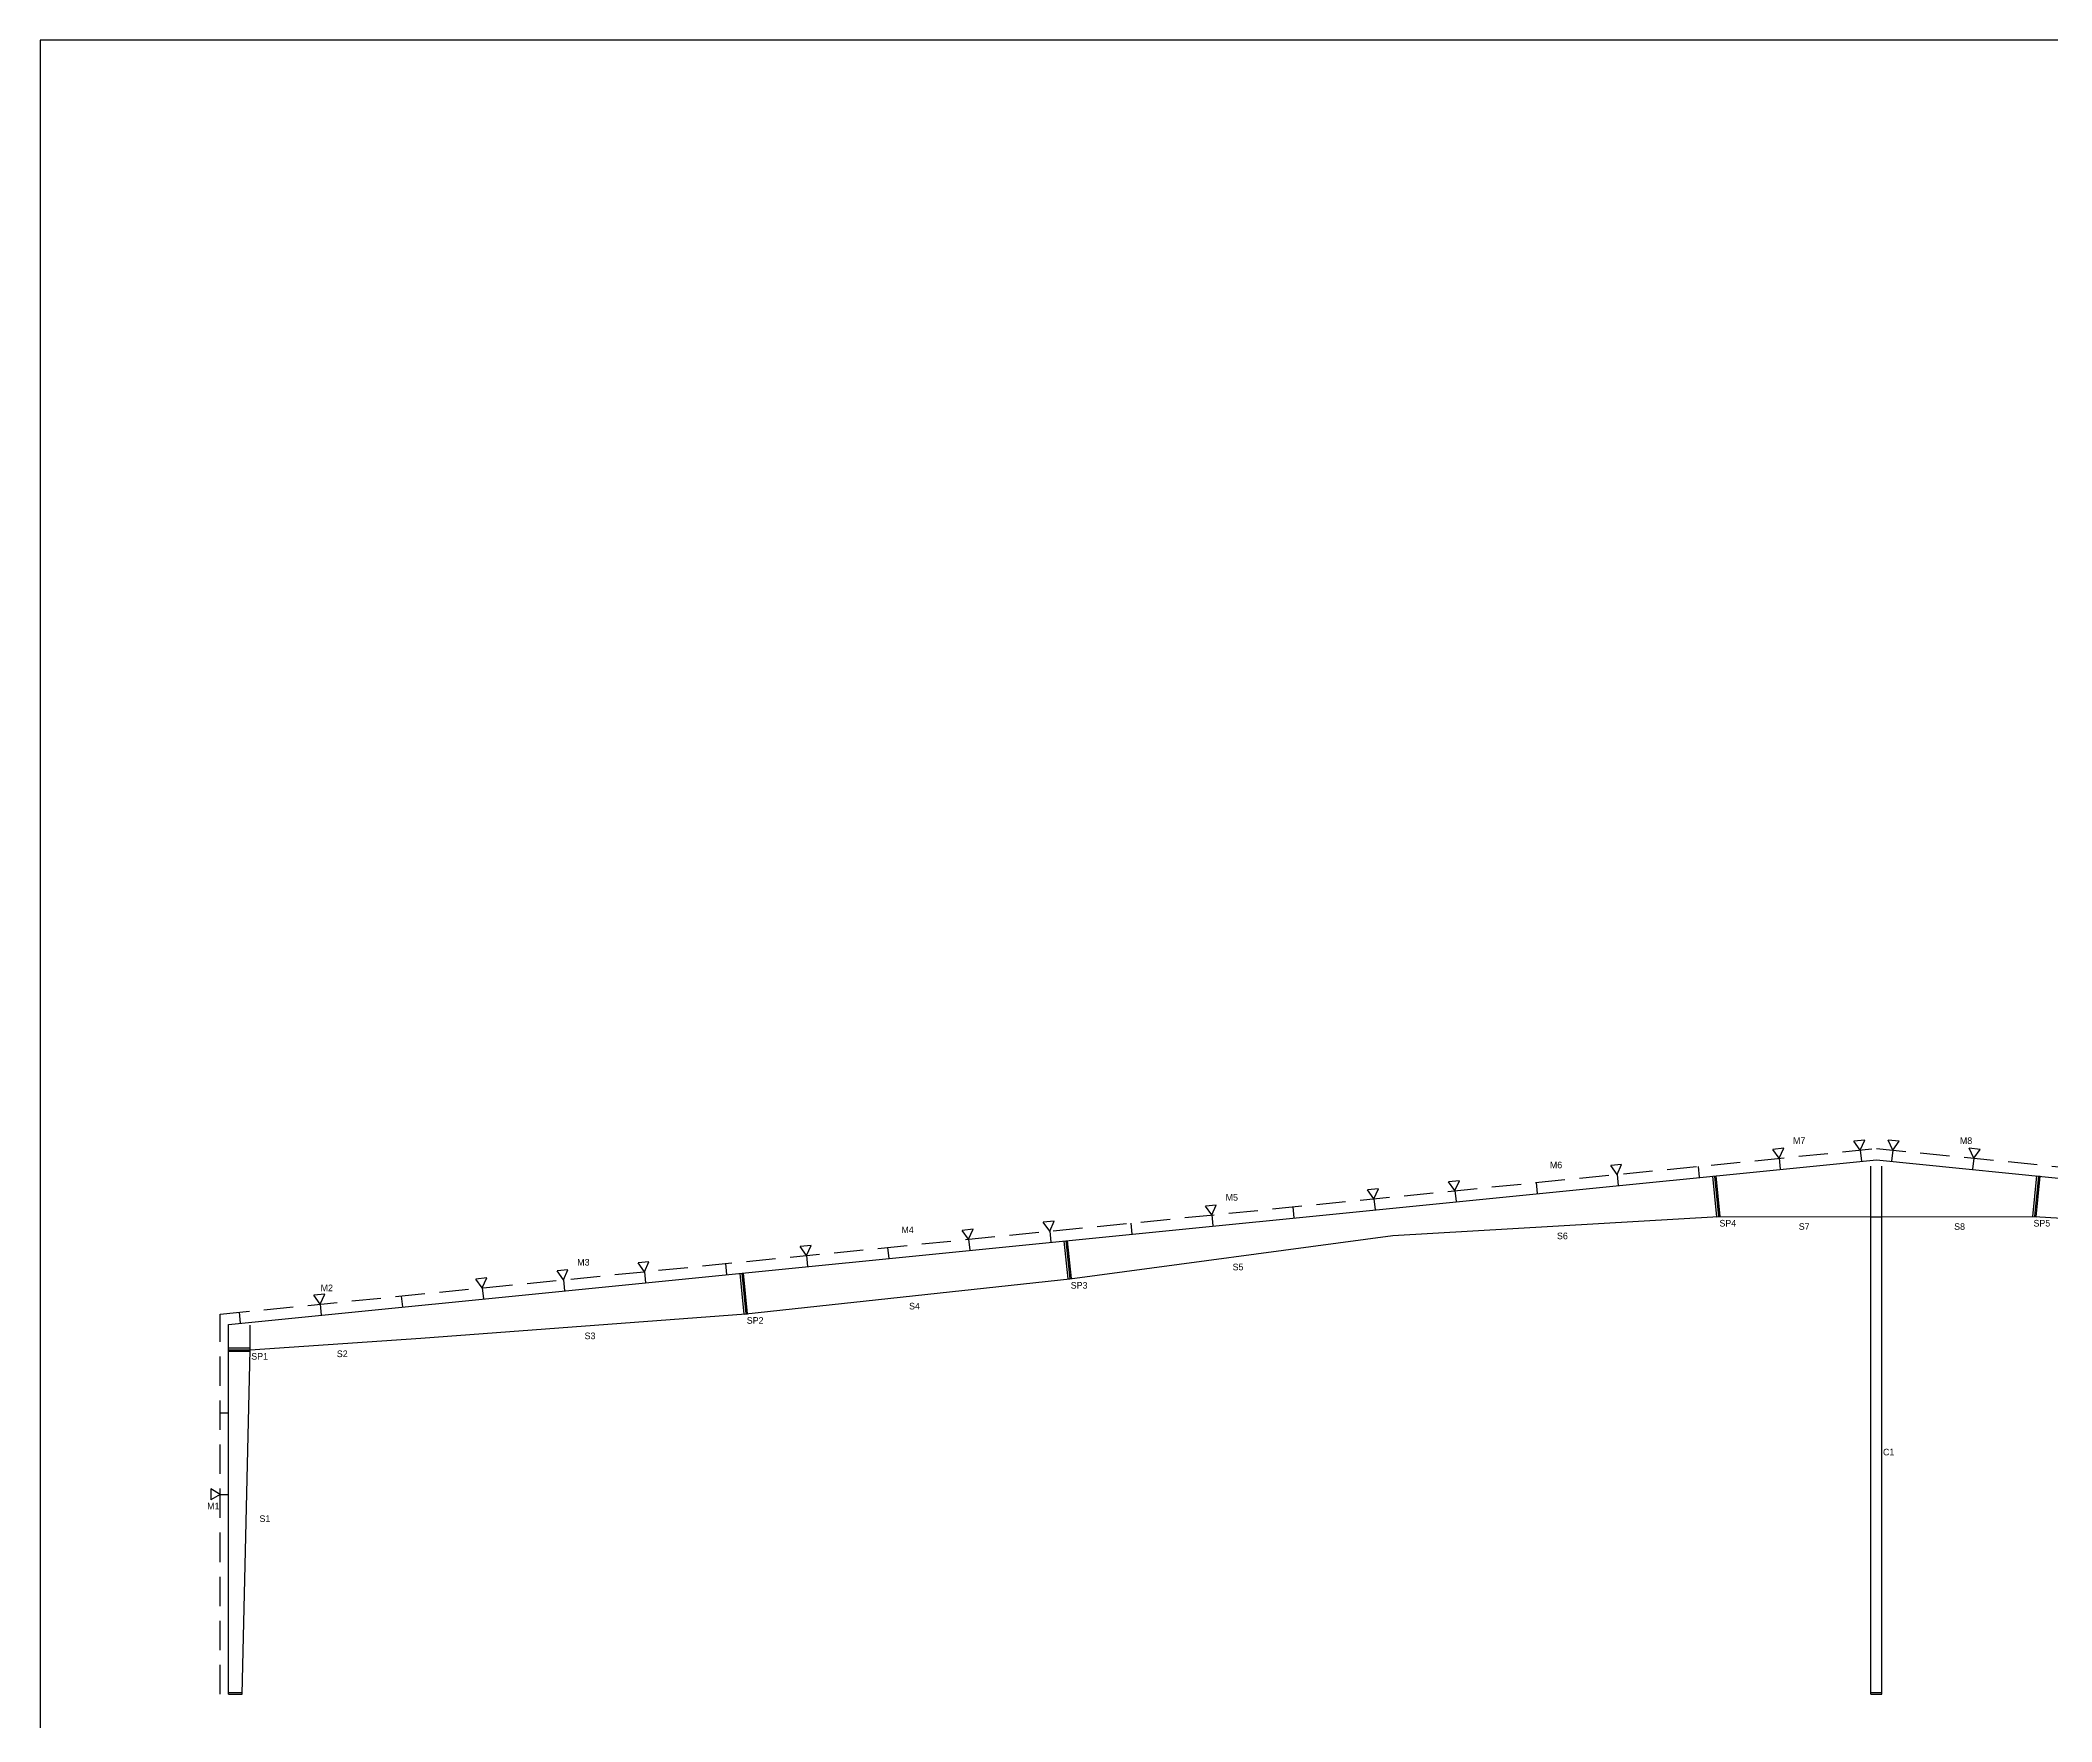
# Model space of a CAD drawing. Extents: x -3313 to 64313, y -20315 to 30461.
# Drawn here: x -3313 to 33728, y -508 to 30461 of the extents above; entities that cross this region are included whole.
import ezdxf

# ---------------------------------------------------------------- set-up
doc = ezdxf.new("R2010")
doc.units = 0
doc.linetypes.add('CONTIN', pattern=[0])
doc.linetypes.add('DASHED', pattern=[811.5, 541, -270.5])
doc.layers.get('0').update_dxf_attribs({"linetype": 'CONTIN'})
for name, color, linetype in [('1', 7, 'CONTIN'), ('10', 7, 'CONTIN'), ('16', 7, 'CONTIN'), ('3', 7, 'CONTIN'), ('5', 5, 'DASHED'), ('8', 5, 'DASHED'), ('9', 7, 'CONTIN')]:
    doc.layers.add(name, color=color, linetype=linetype)

msp = doc.modelspace()

# ---------------------------------------------------------------- linework, layer by layer
for p, q in [((64312.723, 30461.303), (-3312.726, 30461.303)), ((-3312.726, 30461.303), (-3312.726, -20257.785))]:
    msp.add_line(p, q)
at = {"layer": '1'}
for p, q in [((155, 6806.462), (30500, 9840.963)), ((30500, 9840.963), (60845, 6806.462)), ((21595.193, 8447.988), (27590.291, 8796.251)), ((27590.291, 8796.251), (30500, 8794.369)), ((30398.398, 0), (30398.402, 8794.435)), ((30500, 8794.369), (33409.688, 8796.251)), ((30601.602, 0), (30601.604, 8794.435)), ((33409.688, 8796.251), (39404.789, 8447.99)), ((15644.87, 7651.958), (21595.193, 8447.988)), ((9679.622, 7005.185), (15644.87, 7651.958)), ((155, 0), (155, 6806.462)), ((3694.473, 6557.417), (9679.622, 7005.185)), ((405, 0), (555, 6343.968)), ((555, 6343.968), (3694.473, 6557.417)), ((155, 0), (405, 0)), ((155, 0), (405, 0))]:
    msp.add_line(p, q, dxfattribs=at)
at = {"layer": '10'}
for p, q in [((30398.402, 8794.435), (30398.402, 9727.166)), ((30601.604, 8794.435), (30601.604, 9727.166)), ((555, 6343.968), (555, 6796.213))]:
    msp.add_line(p, q, dxfattribs=at)
at = {"layer": '3'}
for p, q in [((28791.662, 10054.252), (28591.51, 10034.246)), ((28708.914, 9870.892), (28591.51, 10034.246)), ((28708.914, 9870.892), (28791.662, 10054.252)), ((30284.217, 10203.507), (30084.064, 10183.501)), ((30201.469, 10020.146), (30084.064, 10183.501)), ((30201.469, 10020.146), (30284.217, 10203.507)), ((30798.512, 10020.148), (30715.779, 10203.517)), ((30915.934, 10183.492), (30715.779, 10203.517)), ((30798.512, 10020.148), (30915.934, 10183.492)), ((32291.066, 9870.894), (32208.336, 10054.262)), ((32408.488, 10034.237), (32208.336, 10054.262)), ((32291.066, 9870.894), (32408.488, 10034.237)), ((25806.549, 9755.741), (25606.396, 9735.735)), ((25723.801, 9572.381), (25606.396, 9735.735)), ((25723.801, 9572.381), (25806.549, 9755.741)), ((21328.883, 9307.975), (21128.73, 9287.968)), ((21246.135, 9124.613), (21128.73, 9287.968)), ((21246.135, 9124.613), (21328.883, 9307.975)), ((22821.439, 9457.229), (22621.285, 9437.224)), ((22738.689, 9273.869), (22621.285, 9437.224)), ((22738.689, 9273.869), (22821.439, 9457.229)), ((18343.771, 9009.463), (18143.617, 8989.457)), ((18261.021, 8826.103), (18143.617, 8989.457)), ((18261.021, 8826.103), (18343.771, 9009.463)), ((13866.104, 8561.696), (13665.949, 8541.689)), ((13783.354, 8378.335), (13665.949, 8541.689)), ((13783.354, 8378.335), (13866.104, 8561.696)), ((15358.659, 8710.952), (15158.506, 8690.945)), ((15275.91, 8527.591), (15158.506, 8690.945)), ((15275.91, 8527.591), (15358.659, 8710.952)), ((10880.992, 8263.185), (10680.838, 8243.179)), ((10798.243, 8079.824), (10680.838, 8243.179)), ((10798.243, 8079.824), (10880.992, 8263.185)), ((6403.325, 7815.418), (6203.171, 7795.412)), ((6320.576, 7632.057), (6203.171, 7795.412)), ((6320.576, 7632.057), (6403.325, 7815.418)), ((7895.88, 7964.674), (7695.727, 7944.667)), ((7813.131, 7781.313), (7695.727, 7944.667)), ((7813.131, 7781.313), (7895.88, 7964.674)), ((4910.769, 7666.163), (4710.616, 7646.156)), ((4828.02, 7482.802), (4710.616, 7646.156)), ((4828.02, 7482.802), (4910.769, 7666.163)), ((1925.657, 7367.652), (1725.504, 7347.646)), ((1842.908, 7184.291), (1725.504, 7347.646)), ((1842.908, 7184.291), (1925.657, 7367.652)), ((-174.216, 3780.584), (-174.225, 3579.433)), ((0.001, 3680), (-174.216, 3780.584)), ((0.001, 3680), (-174.225, 3579.433))]:
    msp.add_line(p, q, dxfattribs=at)
at = {"layer": '5'}
for p, q in [((30201.469, 10020.146), (30221.689, 9817.955)), ((30798.512, 10020.148), (30778.293, 9817.957)), ((27216.355, 9721.636), (27236.576, 9519.443)), ((28708.914, 9870.892), (28729.133, 9668.699)), ((32291.066, 9870.894), (32270.848, 9668.702)), ((22738.689, 9273.869), (22758.91, 9071.678)), ((24231.244, 9423.124), (24251.463, 9220.933)), ((25723.801, 9572.381), (25744.021, 9370.188)), ((19753.578, 8975.357), (19773.797, 8773.166)), ((21246.135, 9124.613), (21266.355, 8922.422)), ((15275.91, 8527.591), (15296.13, 8325.399)), ((16768.467, 8676.847), (16788.686, 8474.655)), ((18261.021, 8826.103), (18281.242, 8623.91)), ((12290.798, 8229.08), (12311.018, 8026.888)), ((13783.354, 8378.335), (13803.573, 8176.144)), ((7813.131, 7781.313), (7833.351, 7579.122)), ((9305.687, 7930.568), (9325.906, 7728.377)), ((10798.243, 8079.824), (10818.463, 7877.632)), ((4828.02, 7482.802), (4848.239, 7280.61)), ((6320.576, 7632.057), (6340.795, 7429.865)), ((1842.908, 7184.291), (1863.127, 6982.099)), ((3335.464, 7333.546), (3355.683, 7131.354)), ((350.353, 7035.035), (370.572, 6832.843)), ((0.002, 5180), (150.002, 5180)), ((0.001, 3680), (150.001, 3680))]:
    msp.add_line(p, q, dxfattribs=at)
at = {"layer": '8'}
for p, q in [((0, 7000), (30500, 10050)), ((30500, 10050), (61000, 7000)), ((0, 0), (0, 7000))]:
    msp.add_line(p, q, dxfattribs=at)
at = {"layer": '9'}
for p, q in [((27485.336, 9539.496), (27545.992, 9545.562)), ((27559.963, 8793.218), (27485.336, 9539.496)), ((27515.664, 9542.528), (27590.291, 8796.251)), ((27620.619, 8799.284), (27545.992, 9545.562)), ((33379.359, 8799.284), (33453.988, 9545.564)), ((33484.316, 9542.531), (33409.688, 8796.251)), ((33440.016, 8793.218), (33514.645, 9539.498)), ((33453.988, 9545.564), (33514.645, 9539.498)), ((27559.963, 8793.218), (27620.619, 8799.284)), ((30398.402, 8794.435), (30601.604, 8794.435)), ((33379.359, 8799.284), (33440.016, 8793.218)), ((15544.889, 8345.451), (15605.546, 8351.518)), ((15614.542, 7648.925), (15544.889, 8345.451)), ((15575.218, 8348.484), (15644.87, 7651.958)), ((15675.198, 7654.991), (15605.546, 8351.518)), ((9574.665, 7748.429), (9635.323, 7754.495)), ((9649.293, 7002.151), (9574.665, 7748.429)), ((9604.994, 7751.462), (9679.622, 7005.185)), ((9709.951, 7008.217), (9635.323, 7754.495)), ((15614.542, 7648.925), (15675.198, 7654.991)), ((9649.293, 7002.151), (9709.951, 7008.217)), ((155, 6313.488), (155, 6374.448)), ((555, 6374.448), (155, 6374.448)), ((155, 6343.968), (555, 6343.968)), ((555, 6313.488), (155, 6313.488)), ((555, 6313.488), (555, 6374.448)), ((155, 30.48), (405, 30.48)), ((155, 0), (155, 30.48)), ((155, 0), (405, 0)), ((405, 0), (405, 30.48)), ((30398.398, 30.48), (30601.602, 30.48)), ((30398.398, 0), (30398.398, 30.48)), ((30398.398, 0), (30601.602, 0)), ((30601.602, 0), (30601.602, 30.48))]:
    msp.add_line(p, q, dxfattribs=at)

# ---------------------------------------------------------------- texts
at = {"layer": '16'}
for s, p in [('M7', (28963.668, 10133.384)), ('M8', (32036.322, 10133.385)), ('M6', (24486.389, 9685.655)), ('M5', (18516.166, 9088.632)), ('M4', (12545.941, 8491.61)), ('SP4', (27608.488, 8613.371)), ('S7', (29069.41, 8552.68)), ('S8', (31930.58, 8552.68)), ('SP5', (33391.492, 8613.371)), ('S6', (24617.006, 8379.49)), ('M3', (6575.719, 7894.587)), ('S5', (18644.293, 7807.343)), ('M2', (1850.722, 7422.088)), ('SP3', (15663.067, 7469.078)), ('S4', (12686.509, 7085.941)), ('SP2', (9697.819, 6822.304)), ('S2', (2149, 6208.063)), ('S3', (6711.311, 6538.671)), ('SP1', (573.197, 6161.088)), ('M1', (-238.84, 3403.231)), ('S1', (723.84, 3171.984))]:
    msp.add_text(s, height=121.92, dxfattribs=at).set_placement(p)
msp.add_text('C1', height=121.92, rotation=1, dxfattribs=at).set_placement((30621.92, 4397.185))

doc.saveas('drawing.dxf')
